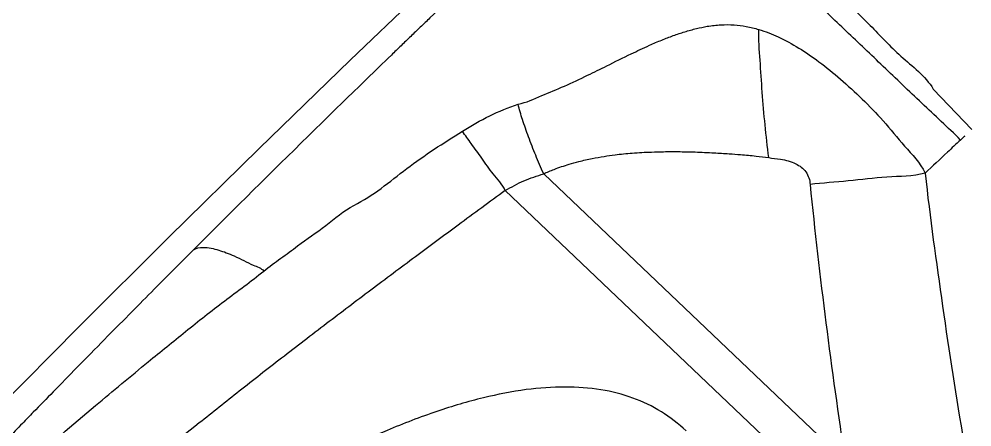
# Model space of a CAD drawing. Header units: millimetres. Extents: x 1145859089 to 1147511753, y -1047484727 to -1047247487.
# Drawn here: x 1146000693.47 to 1146000736.38, y -1047436792.35 to -1047436773.95 of the extents above; entities that cross this region are included whole.
import ezdxf
from ezdxf.xclip import XClip

# ---------------------------------------------------------------- set-up
doc = ezdxf.new("R2010")
doc.units = ezdxf.units.MM
doc.header["$LTSCALE"] = 100
doc.header["$MEASUREMENT"] = 0
doc.header["$XCLIPFRAME"] = 2
doc.layers.get('0').update_dxf_attribs({"linetype": 'CONTINUOUS'})
doc.layers.add('XREF', color=135, linetype='CONTINUOUS')
doc.layers.add('단지배치도$0$W240910', color=135, linetype='CONTINUOUS')

# ---------------------------------------------------------------- blocks, each defined once
blk = doc.blocks.new('단지배치도$0$zw$9902')
at = {"layer": '단지배치도$0$W240910', "linetype": 'ByBlock', "ltscale": 20}
for p, q in [((62567.544, -65406.501), (62571.67, -65402.554)), ((62563.447, -65410.477), (62567.544, -65406.501)), ((62593.81, -65407.801), (62595.553, -65409.62)), ((62559.379, -65414.482), (62563.447, -65410.477)), ((62576.267, -65411.621), (62589.847, -65424.569)), ((62591.549, -65428.591), (62574.537, -65412.371)), ((62562.263, -65413.284), (62561.826, -65413.719)), ((62555.339, -65418.517), (62559.379, -65414.482)), ((62551.329, -65422.581), (62555.339, -65418.517))]:
    blk.add_line(p, q, dxfattribs=at)
at = {"layer": '단지배치도$0$W240910'}
for radius in [11431.377, 11931.377]:
    blk.add_arc((57394.291, -57699.4), radius, 251.6277496, 321.4181311, dxfattribs=at)
at = {"layer": '단지배치도$0$W240910', "linetype": 'ByBlock', "ltscale": 20}
for centre, radius, start, end in [((62837.998, -65386.698), 251.025, 185.81032, 188.67709), ((63071.648, -65925.034), 722.053, 134.916229, 135.065893)]:
    blk.add_arc(centre, radius, start, end, dxfattribs=at)
for points, knots in [([(62471.671, -65446.309), (62472.912, -65444.846), (62475.442, -65441.877), (62479.326, -65437.373), (62483.364, -65432.746), (62487.536, -65428.02), (62490.694, -65424.487), (62492.841, -65422.103), (62493.937, -65420.89), (62495.086, -65419.622), (62496.212, -65418.384), (62497.313, -65417.176), (62498.976, -65415.359), (62501.148, -65412.997), (62503.779, -65410.159), (62506.224, -65407.54), (62508.48, -65405.139), (62510.416, -65403.09), (62512.056, -65401.364), (62513.424, -65399.929), (62514.735, -65398.559), (62516.069, -65397.17), (62517.655, -65395.524), (62519.543, -65393.575), (62521.76, -65391.299), (62524.184, -65388.826), (62526.816, -65386.159), (62529.763, -65383.194), (62533.042, -65379.923), (62535.63, -65377.366), (62537.318, -65375.707), (62538.017, -65375.021), (62538.691, -65374.362), (62539.362, -65373.706), (62541.198, -65371.915), (62544.183, -65369.021), (62548.287, -65365.088), (62552.288, -65361.293), (62556.165, -65357.654), (62558.714, -65355.286), (62559.966, -65354.127)], [0, 0, 0, 0, 5.754772, 11.701837, 17.842698, 24.178414, 30.614069, 32.056733, 33.806246, 35.517577, 37.190653, 38.825407, 40.421773, 44.579899, 48.450932, 52.033955, 55.328249, 58.333272, 60.491174, 62.470126, 64.282682, 66.177217, 68.248546, 71.140295, 74.317893, 77.780853, 81.528517, 85.560038, 90.32131, 95.423109, 96.473352, 97.420829, 98.363515, 99.30141, 100.234513, 106.0602, 111.773038, 117.287196, 122.603733, 127.723968, 127.723968, 127.723968, 127.723968]), ([(62580.249, -65395.98), (62580.072, -65396.145), (62579.686, -65396.504), (62579.057, -65397.091), (62578.321, -65397.779), (62577.539, -65398.513), (62576.795, -65399.213), (62576.185, -65399.788), (62575.743, -65400.206), (62575.375, -65400.554), (62574.972, -65400.936), (62574.367, -65401.511), (62573.52, -65402.317), (62572.41, -65403.377), (62571.448, -65404.301), (62570.711, -65405.01), (62570.276, -65405.43), (62569.841, -65405.85), (62568.817, -65406.841), (62566.28, -65409.308), (62563.904, -65411.651), (62562.263, -65413.284)], [0, 0, 0, 0, 0.723435, 1.583806, 2.5811, 3.744154, 4.804262, 5.64301, 6.260442, 6.629825, 7.161854, 7.924766, 9.133818, 10.669392, 12.530651, 13.135079, 13.739285, 14.343254, 14.946971, 18.016046, 24.958877, 24.958877, 24.958877, 24.958877]), ([(62595.04, -65410.099), (62594.471, -65409.532), (62593.292, -65408.447), (62591.584, -65406.801), (62589.905, -65405.205), (62588.288, -65403.663), (62586.749, -65402.194), (62585.466, -65400.972), (62584.439, -65399.991), (62583.643, -65399.236), (62583.141, -65398.743), (62582.89, -65398.514)], [0, 0, 0, 0, 2.408812, 4.806042, 7.115679, 9.359763, 11.508208, 13.498095, 14.676057, 15.768155, 16.787996, 16.787996, 16.787996, 16.787996]), ([(62584.172, -65398.609), (62584.418, -65398.819), (62584.82, -65399.165), (62585.415, -65399.689), (62586.007, -65400.218), (62586.73, -65400.876), (62587.593, -65401.675), (62588.598, -65402.623), (62589.737, -65403.725), (62591.023, -65404.957), (62592.329, -65406.383), (62593.45, -65407.207), (62593.81, -65407.801)], [0, 0, 0, 0, 0.971139, 1.590003, 2.378507, 3.352322, 4.525215, 5.906136, 7.495719, 9.282519, 11.239702, 13.323479, 13.323479, 13.323479, 13.323479]), ([(62575.113, -65408.482), (62575.483, -65408.413), (62576.169, -65408.089), (62577.218, -65407.674), (62578.189, -65407.209), (62579.187, -65406.716), (62580.11, -65406.256), (62580.936, -65405.866), (62581.571, -65405.594), (62582.1, -65405.389), (62582.618, -65405.214), (62583.129, -65405.072), (62583.671, -65404.958), (62584.238, -65404.892), (62584.828, -65404.895), (62585.4, -65404.969), (62585.769, -65405.059), (62585.954, -65405.113)], [0, 0, 0, 0, 1.130442, 2.241856, 3.395507, 4.356274, 5.580348, 6.490154, 7.096806, 7.650003, 8.193968, 8.736467, 9.238265, 9.854521, 10.446638, 11.002625, 11.581697, 11.581697, 11.581697, 11.581697]), ([(62586.399, -65410.887), (62586.34, -65410.398), (62586.234, -65409.419), (62586.102, -65407.958), (62586.018, -65406.521), (62585.946, -65405.574), (62585.951, -65405.109)], [0, 0, 0, 0, 1.477175, 2.953024, 4.401303, 5.796969, 5.796969, 5.796969, 5.796969]), ([(62585.954, -65405.113), (62586.254, -65405.203), (62586.875, -65405.446), (62587.779, -65405.944), (62588.709, -65406.589), (62589.659, -65407.361), (62590.62, -65408.25), (62591.597, -65409.251), (62592.506, -65410.389), (62593.221, -65411.131), (62593.444, -65411.59)], [0, 0, 0, 0, 0.941821, 1.990378, 3.090346, 4.331794, 5.659356, 7.019941, 8.518113, 10.0465, 10.0465, 10.0465, 10.0465]), ([(62572.608, -65409.705), (62573.013, -65409.466), (62573.804, -65408.967), (62574.683, -65408.647), (62575.113, -65408.482)], [0, 0, 0, 0, 1.412121, 2.793816, 2.793816, 2.793816, 2.793816]), ([(62576.267, -65411.621), (62576.142, -65411.346), (62575.903, -65410.797), (62575.584, -65409.983), (62575.318, -65409.213), (62575.172, -65408.716), (62575.112, -65408.481)], [0, 0, 0, 0, 0.905592, 1.794534, 2.622096, 3.349577, 3.349577, 3.349577, 3.349577]), ([(62567.715, -65413.05), (62568.581, -65412.62), (62570.093, -65411.307), (62571.749, -65410.234), (62572.608, -65409.705)], [0, 0, 0, 0, 2.902757, 5.926835, 5.926835, 5.926835, 5.926835]), ([(62574.537, -65412.371), (62574.4, -65412.098), (62573.982, -65411.652), (62573.496, -65410.934), (62573.027, -65410.296), (62572.739, -65409.891), (62572.607, -65409.705)], [0, 0, 0, 0, 0.916797, 1.801428, 2.606514, 3.291751, 3.291751, 3.291751, 3.291751]), ([(62595.04, -65410.099), (62594.84, -65410.279), (62594.312, -65410.781), (62593.783, -65411.281), (62593.444, -65411.59)], [0, 0, 0, 0, 0.808025, 2.184233, 2.184233, 2.184233, 2.184233]), ([(62576.267, -65411.621), (62576.42, -65411.548), (62576.799, -65411.393), (62577.327, -65411.21), (62577.898, -65411.051), (62578.425, -65410.932), (62578.971, -65410.836), (62579.574, -65410.752), (62580.282, -65410.681), (62581.011, -65410.641), (62581.733, -65410.622), (62582.392, -65410.622), (62583.15, -65410.639), (62583.884, -65410.672), (62584.565, -65410.715), (62585.196, -65410.764), (62585.79, -65410.812), (62586.21, -65410.868), (62586.399, -65410.887)], [0, 0, 0, 0, 0.510981, 1.224774, 1.674982, 2.290574, 2.844715, 3.337367, 4.115218, 4.978433, 5.528492, 6.281716, 6.954165, 7.803977, 8.485458, 8.999874, 9.703347, 10.272252, 10.272252, 10.272252, 10.272252]), ([(62586.399, -65410.887), (62586.574, -65410.928), (62586.993, -65410.956), (62587.595, -65411.113), (62588.126, -65411.503), (62588.261, -65411.909), (62588.263, -65412.11)], [0, 0, 0, 0, 0.538337, 1.257748, 1.839007, 2.442706, 2.442706, 2.442706, 2.442706]), ([(62574.537, -65412.371), (62574.821, -65412.231), (62575.356, -65411.887), (62575.973, -65411.731), (62576.267, -65411.621)], [0, 0, 0, 0, 0.94919, 1.889976, 1.889976, 1.889976, 1.889976]), ([(62593.444, -65411.59), (62592.888, -65411.747), (62591.707, -65411.727), (62589.993, -65411.973), (62588.833, -65412.032), (62588.263, -65412.11)], [0, 0, 0, 0, 1.732571, 3.479891, 5.206659, 5.206659, 5.206659, 5.206659]), ([(62593.444, -65411.59), (62593.666, -65413.596), (62594.227, -65417.656), (62594.839, -65421.708), (62595.196, -65423.757)], [0, 0, 0, 0, 6.055179, 12.29393, 12.29393, 12.29393, 12.29393]), ([(62574.537, -65412.371), (62573.831, -65412.895), (62572.478, -65413.887), (62570.46, -65415.386), (62568.483, -65416.866), (62566.472, -65418.39), (62564.495, -65419.91), (62562.583, -65421.401), (62561.355, -65422.384), (62560.757, -65422.861)], [0, 0, 0, 0, 2.6377, 5.033813, 7.542093, 10.046145, 12.601257, 15.025661, 17.319526, 17.319526, 17.319526, 17.319526]), ([(62565.185, -65414.876), (62565.596, -65414.554), (62566.472, -65413.996), (62567.251, -65413.28), (62567.715, -65413.05)], [0, 0, 0, 0, 1.565759, 3.119985, 3.119985, 3.119985, 3.119985]), ([(62560.493, -65415.053), (62560.186, -65415.36), (62559.555, -65415.993), (62558.583, -65416.973), (62557.556, -65418.01), (62556.438, -65419.145), (62555.304, -65420.3), (62554.233, -65421.396), (62553.414, -65422.238), (62552.735, -65422.937), (62552.116, -65423.576), (62551.472, -65424.241), (62550.884, -65424.851), (62550.338, -65425.419), (62549.73, -65426.052), (62548.979, -65426.836), (62548.131, -65427.724), (62547.277, -65428.622), (62546.508, -65429.433), (62545.852, -65430.127), (62545.307, -65430.705), (62544.982, -65431.051), (62544.837, -65431.204)], [0, 0, 0, 0, 1.30232, 2.682145, 4.139488, 5.681888, 7.46195, 8.994361, 10.279153, 10.984886, 11.919185, 12.948395, 13.761332, 14.460806, 15.311977, 16.395281, 17.715739, 18.996063, 20.113646, 21.068948, 21.862387, 22.494313, 22.494313, 22.494313, 22.494313]), ([(62560.493, -65415.053), (62560.617, -65414.971), (62560.9, -65414.92), (62561.404, -65414.983), (62561.872, -65415.138), (62562.51, -65415.393), (62563.038, -65415.713), (62563.545, -65415.87), (62563.661, -65416.008)], [0, 0, 0, 0, 0.44489, 0.811027, 1.525203, 1.915333, 2.866426, 3.408192, 3.408192, 3.408192, 3.408192]), ([(62563.661, -65416.008), (62563.907, -65415.804), (62564.424, -65415.438), (62564.938, -65415.069), (62565.185, -65414.876)], [0, 0, 0, 0, 0.958719, 1.898517, 1.898517, 1.898517, 1.898517]), ([(62558.454, -65420.097), (62559.02, -65419.651), (62560.147, -65418.719), (62561.876, -65417.347), (62563.085, -65416.48), (62563.661, -65416.008)], [0, 0, 0, 0, 2.160913, 4.387149, 6.620692, 6.620692, 6.620692, 6.620692]), ([(62545.29, -65431.635), (62546.118, -65430.865), (62547.828, -65429.305), (62550.385, -65427.01), (62553.147, -65424.585), (62555.807, -65422.276), (62557.671, -65420.764), (62558.454, -65420.097)], [0, 0, 0, 0, 3.394054, 6.942998, 10.306959, 14.421481, 17.507816, 17.507816, 17.507816, 17.507816]), ([(62582.682, -65423.221), (62582.342, -65422.896), (62581.589, -65422.311), (62580.282, -65421.683), (62578.813, -65421.313), (62577.188, -65421.197), (62575.409, -65421.33), (62573.473, -65421.71), (62571.378, -65422.336), (62568.88, -65423.3), (62566.037, -65424.651), (62562.928, -65426.449), (62559.832, -65428.563), (62556.746, -65430.992), (62553.672, -65433.736), (62550.659, -65436.744), (62547.798, -65439.898), (62545.2, -65443.102), (62542.919, -65446.302), (62540.954, -65449.496), (62539.306, -65452.686), (62538.093, -65455.589), (62537.25, -65458.128), (62536.726, -65460.247), (62536.44, -65462.197), (62536.392, -65463.98), (62536.586, -65465.597), (62537.026, -65467.047), (62537.716, -65468.325), (62538.335, -65469.05), (62538.677, -65469.375)], [0, 0, 0, 0, 1.413182, 2.834148, 4.322514, 5.930416, 7.699453, 9.660999, 11.838121, 14.247704, 17.689668, 21.269748, 25.009586, 28.928178, 33.042044, 37.365468, 41.694091, 45.811845, 49.732988, 53.474028, 57.053964, 60.494463, 62.90047, 65.074832, 67.034455, 68.802419, 70.41008, 71.898956, 73.321006, 74.735573, 74.735573, 74.735573, 74.735573]), ([(62560.757, -65422.861), (62559.662, -65423.733), (62557.468, -65425.539), (62554.207, -65428.313), (62550.954, -65431.13), (62548.899, -65433.122), (62547.836, -65434.065)], [0, 0, 0, 0, 4.199429, 8.524364, 12.844117, 17.106084, 17.106084, 17.106084, 17.106084])]:
    blk.add_open_spline(points, degree=3, knots=knots, dxfattribs=at)
blk.add_open_spline([(62595.04, -65410.099), (62595.215, -65409.943), (62595.384, -65409.782), (62595.553, -65409.62)], degree=3, dxfattribs=at)
blk = doc.blocks.new('단지배치도')
blk.add_blockref('단지배치도$0$zw$9902', (141034.193, 142437.157))

msp = doc.modelspace()

# ---------------------------------------------------------------- block references
at = {"layer": 'XREF'}
ref = msp.add_blockref('단지배치도', (1145797106.633357, -1047513806.462535), dxfattribs=at)
XClip(ref).set_block_clipping_path([(72982.4064819524, 34919.7593965298), (360382.4067475507, 255319.7593436697)])

doc.saveas('drawing.dxf')
